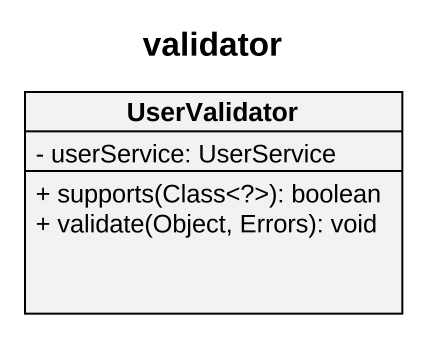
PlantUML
@startuml
title validator
hide circle
hide empty members
skinparam classAttributeIconSize 0
class UserValidator {
  - userService: UserService
  + supports(Class<?>): boolean
  + validate(Object, Errors): void
}
@enduml
